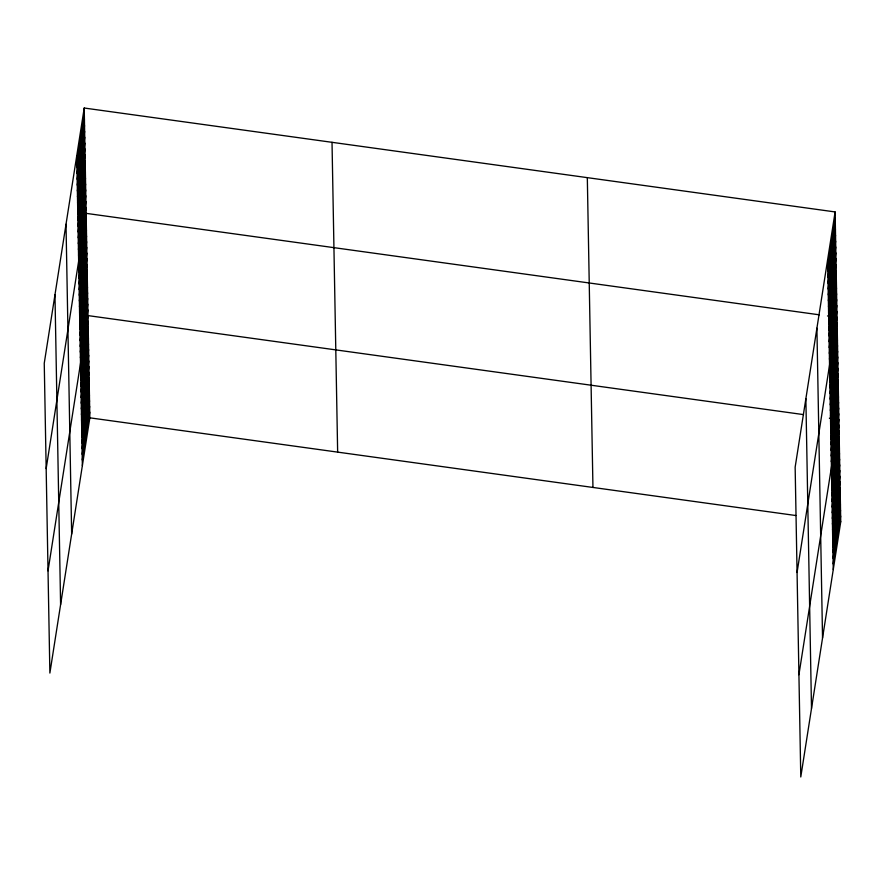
<?xml version="1.0" encoding="UTF-8"?>
<svg xmlns="http://www.w3.org/2000/svg" width="885" height="885" viewBox="0 0 885 885"><rect width="100%" height="100%" fill="white"/><g stroke="black" fill="none" stroke-linecap="round" stroke-linejoin="round"><path stroke-width="1.33" d="M84.219 108.025L44.25 363.259L49.881 673.065L89.85 417.831L84.219 108.025L835.119 211.935L840.75 521.741L800.781 776.975L795.15 467.169L835.119 211.935M76.84 161.678L84.329 113.877M76.951 167.53L84.429 119.729M77.05 173.383L84.54 125.581M77.161 179.235L84.639 131.434M77.261 185.087L84.75 137.286M77.371 190.939L84.86 143.138M77.482 196.791L84.96 148.99M77.581 202.643L85.071 154.842M77.692 208.495L85.181 160.694M77.803 214.347L85.281 166.546M77.902 220.199L85.391 172.398M78.013 226.051L85.491 178.25M78.112 231.903L85.602 184.102M78.223 237.755L85.712 189.954M78.334 243.607L85.812 195.806M78.433 249.459L85.922 201.658M78.544 255.311L86.033 207.51M46.164 468.596L86.133 213.362L819.333 314.817M78.754 266.839L86.243 219.037M78.853 272.525L86.343 224.724M78.964 278.2L86.442 230.399M79.064 283.886L86.553 236.085M79.163 289.561L86.653 241.76M79.274 295.236L86.752 247.435M79.373 300.922L86.863 253.121M79.473 306.597L86.962 258.796M79.584 312.283L87.062 264.482M79.683 317.958L87.172 270.157M79.783 323.644L87.272 275.843M79.893 329.32L87.372 281.518M79.993 334.995L87.482 287.194M80.093 340.681L87.582 292.88M80.203 346.356L87.681 298.555M80.303 352.042L87.792 304.241M80.402 357.717L87.892 309.916M48.022 570.836L87.991 315.602L803.491 414.6M80.612 369.078L88.102 321.277M80.712 374.753L88.201 326.952M80.823 380.439L88.301 332.638M80.922 386.114L88.412 338.313M81.022 391.801L88.511 343.999M81.132 397.476L88.611 349.675M81.232 403.162L88.721 355.35M81.331 408.837L88.821 361.036M81.442 414.512L88.92 366.711M81.542 420.198L89.031 372.397M81.641 425.873L89.131 378.072M81.752 431.559L89.23 383.758M81.851 437.234L89.341 389.433M81.951 442.909L89.44 395.108M82.062 448.595L89.54 400.794M82.161 454.27L89.651 406.469M82.261 459.957L89.75 412.156M827.74 265.589L835.219 217.787M827.84 271.441L835.329 223.639M827.951 277.293L835.429 229.492M828.05 283.145L835.54 235.344M828.161 288.997L835.65 241.196M828.271 294.849L835.75 247.048M828.371 300.701L835.86 252.9M828.482 306.553L835.971 258.752M828.592 312.405L836.071 264.604M828.692 318.257L836.181 270.456M828.803 324.109L836.281 276.308M828.902 329.961L836.391 282.16M829.013 335.813L836.502 288.012M829.123 341.665L836.602 293.864M829.223 347.517L836.712 299.716M829.333 353.369L836.823 305.568M829.444 359.221L836.922 311.42M797.064 572.506L837.033 317.272L827.497 315.945M829.643 370.749L837.133 322.948M829.754 376.424L837.232 328.623M829.853 382.11L837.343 334.309M829.953 387.785L837.442 339.984M830.064 393.471L837.542 345.67M830.163 399.146L837.653 351.345M830.274 404.832L837.752 357.031M830.373 410.507L837.863 362.706M830.473 416.182L837.962 368.381M830.584 421.868L838.062 374.067M830.683 427.543L838.172 379.742M830.783 433.23L838.272 385.429M830.893 438.905L838.372 391.104M830.993 444.591L838.482 396.79M831.092 450.266L838.582 402.465M831.203 455.941L838.681 408.14M831.303 461.627L838.792 413.826M798.923 674.735L838.892 419.501L829.356 418.185M831.513 472.988L838.991 425.187M831.612 478.663L839.102 430.862M831.712 484.349L839.201 436.537M831.823 490.024L839.301 442.223M831.922 495.7L839.411 447.898M832.022 501.386L839.511 453.585M832.132 507.061L839.611 459.26M832.232 512.747L839.721 464.946M832.331 518.422L839.821 470.621M832.442 524.097L839.92 476.296M832.542 529.783L840.031 481.982M832.641 535.458L840.13 487.657M832.752 541.144L840.23 493.343M832.851 546.819L840.341 499.018M832.951 552.505L840.44 504.704M833.062 558.181L840.54 510.38M833.161 563.856L840.65 516.055M89.85 417.831L795.825 515.524M832.586 520.612L840.75 521.741M827.63 259.736L833.261 569.542M816.91 328.191L822.541 637.996M805.87 398.715L811.501 708.52M587.319 177.642L592.95 487.447M332.019 142.319L337.65 452.124M76.73 155.826L82.371 465.632M66.01 224.281L71.652 534.086M54.97 294.805L60.6 604.61"/></g></svg>
